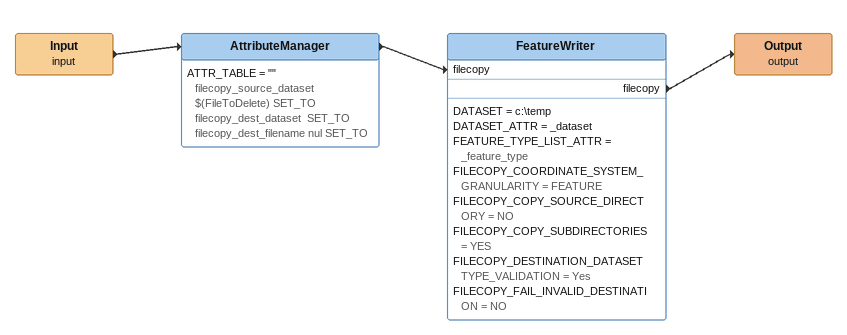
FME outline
Input (input)
    -> AttributeManager
AttributeManager
    ATTR_TABLE = "" filecopy_source_dataset $(FileToDelete) SET_TO  filecopy_dest_dataset  SET_TO  filecopy_dest_filename nul SET_TO
    -> FeatureWriter [filecopy]
FeatureWriter
    DATASET = c:\temp
    DATASET_ATTR = _dataset
    FEATURE_TYPE_LIST_ATTR = _feature_type
    FILECOPY_COORDINATE_SYSTEM_GRANULARITY = FEATURE
    FILECOPY_COPY_SOURCE_DIRECTORY = NO
    FILECOPY_COPY_SUBDIRECTORIES = YES
    FILECOPY_DESTINATION_DATASETTYPE_VALIDATION = Yes
    FILECOPY_FAIL_INVALID_DESTINATION = NO
    filecopy -> Output (output)
Output (output)
